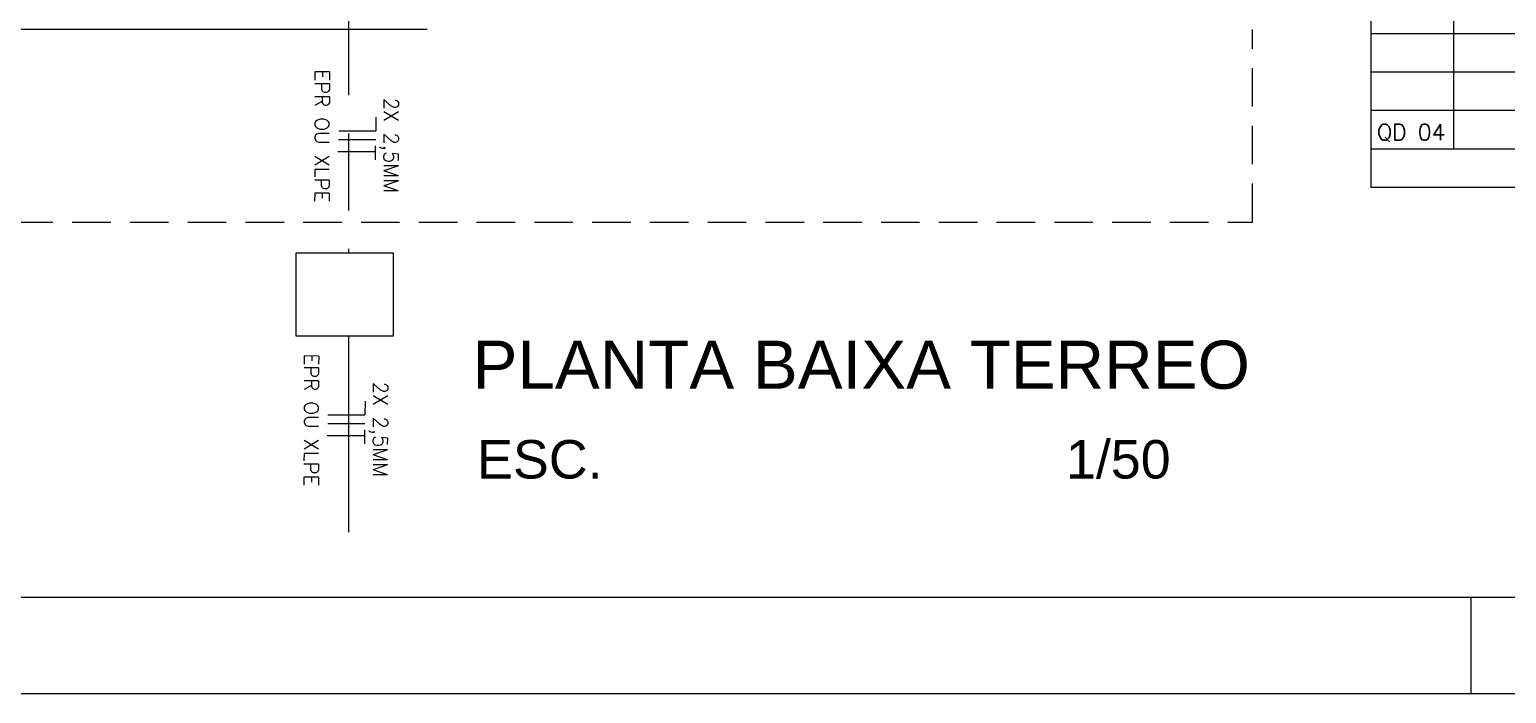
# Model space of a CAD drawing. Header units: inches. Extents: x 645122 to 645329, y 8794230 to 8794268.
# Drawn here: x 645126.17 to 645133.84, y 8794230.42 to 8794233.87 of the extents above; entities that cross this region are included whole.
import ezdxf
from ezdxf.enums import TextEntityAlignment as Align

# ---------------------------------------------------------------- set-up
doc = ezdxf.new("R2010")
doc.units = ezdxf.units.IN
doc.header["$LTSCALE"] = 8
doc.header["$MEASUREMENT"] = 0
doc.linetypes.add('HIDDEN', pattern=[0.375, 0.25, -0.125])
for name, color, linetype in [('pena01', 8, 'Continuous'), ('pena02', 7, 'Continuous'), ('pena1', 8, 'Continuous'), ('pena2', 7, 'Continuous'), ('pena9', 6, 'Continuous')]:
    doc.layers.add(name, color=color, linetype=linetype)
doc.styles.add('ARIAL', font='arial.ttf', dxfattribs={"height": 36})
doc.styles.add('ROMANS', font='romans', dxfattribs={"height": 0.2})

msp = doc.modelspace()

# ---------------------------------------------------------------- linework, layer by layer
at = {"layer": 'pena01', "color": 8, "extrusion": (-0.036744, 0.0029, 0.99932)}
msp.add_line((645128.2374, 8794233.8743, 0.023), (645125.1432, 8794233.874, -0.0907), dxfattribs=at)
at = {"layer": 'pena01', "color": 8, "linetype": 'HIDDEN', "ltscale": 0.1}
for p, q in [((645132.5234, 8794232.8738, -0.133), (645132.5234, 8794233.8751, -0.133)), ((645123.994, 8794232.8738, -0.133), (645132.5234, 8794232.8738, -0.133))]:
    msp.add_line(p, q, dxfattribs=at)
at = {"layer": 'pena02'}
for p, q in [((645133.1368, 8794234.0625), (645133.1368, 8794233.0544)), ((645133.5655, 8794234.0625), (645133.5655, 8794233.2544)), ((645133.1368, 8794233.8544), (645141.7267, 8794233.8544)), ((645133.1368, 8794233.6544), (645141.7267, 8794233.6544)), ((645133.1368, 8794233.4544), (645141.7267, 8794233.4544)), ((645127.7775, 8794233.3474), (645127.9699, 8794233.3471)), ((645127.97, 8794233.4196), (645127.9699, 8794233.3471)), ((645127.7774, 8794233.3033), (645127.9698, 8794233.3029)), ((645127.7733, 8794233.24), (645127.9656, 8794233.2397)), ((645127.9668, 8794233.2693), (645127.9666, 8794233.1968)), ((645133.1368, 8794233.2544), (645141.7267, 8794233.2544)), ((645133.1368, 8794233.0544), (645141.7267, 8794233.0544)), ((645127.8287, 8794232.2811), (645127.8287, 8794231.2622)), ((645127.9143, 8794231.9434), (645127.9142, 8794231.8709)), ((645127.7217, 8794231.827), (645127.9141, 8794231.8267)), ((645127.7218, 8794231.8712), (645127.9142, 8794231.8709)), ((645127.7176, 8794231.7638), (645127.91, 8794231.7635)), ((645127.9111, 8794231.7931), (645127.911, 8794231.7206))]:
    msp.add_line(p, q, dxfattribs=at)
at = {"layer": 'pena02', "linetype": 'HIDDEN', "ltscale": 0.2}
msp.add_line((645127.8287, 8794233.9337), (645127.8287, 8794232.7142), dxfattribs=at)
at = {"layer": 'pena1'}
for p, q in [((645133.6581, 8794230.4233), (645133.6581, 8794230.9233)), ((645121.9447, 8794230.4233), (645165.1581, 8794230.4233))]:
    msp.add_line(p, q, dxfattribs=at)
at = {"layer": 'pena2'}
msp.add_lwpolyline([(645128.0599, 8794232.7142), (645128.0599, 8794232.2811), (645127.5574, 8794232.2811), (645127.5574, 8794232.7142)], close=True, dxfattribs=at)
at = {"layer": 'pena9'}
msp.add_line((645123.1947, 8794230.9233), (645164.6581, 8794230.9233), dxfattribs=at)

# ---------------------------------------------------------------- texts
at = {"layer": 'pena01', "color": 8, "style": 'ARIAL'}
for s, height, p in [('PLANTA BAIXA TERREO', 0.25, (645128.4729, 8794232.0071, -0.1331)), ('ESC.                               1/50', 0.2, (645128.4959, 8794231.5406))]:
    msp.add_text(s, height=height, dxfattribs=at).set_placement(p)
at = {"layer": 'pena02', "style": 'ROMANS'}
for s, height, p in [('EPR OU XLPE', 0.075336, (645127.654, 8794233.6667)), ('2X 2,5MM', 0.07534, (645128.0128, 8794233.5205)), ('EPR OU XLPE', 0.075336, (645127.5984, 8794232.1904)), ('2X 2,5MM', 0.07534, (645127.9571, 8794232.0442))]:
    msp.add_text(s, height=height, rotation=269.90212, dxfattribs=at).set_placement(p)
msp.add_text('QD 04', height=0.08391, dxfattribs=at).set_placement((645133.3466, 8794233.3369), align=Align.MIDDLE)

doc.saveas('drawing.dxf')
